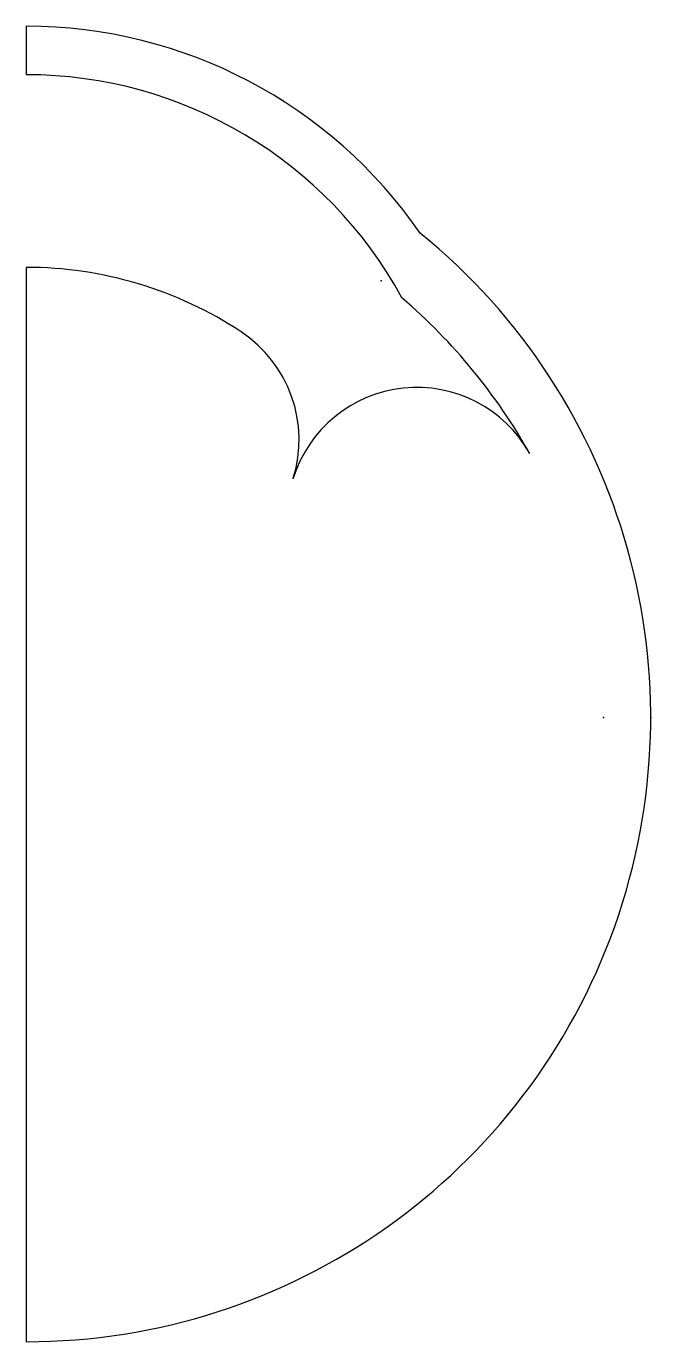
# Model space of a CAD drawing. Header units: millimetres. Extents: x 0 to 11.3, y -12.6 to 11.3.
import ezdxf

# ---------------------------------------------------------------- set-up
doc = ezdxf.new("R2010")
doc.units = ezdxf.units.MM
doc.header["$PDSIZE"] = -1

msp = doc.modelspace()

# ---------------------------------------------------------------- linework, layer by layer
at = {"color": 7, "linetype": 'Continuous'}
for p, q in [((0, 11.34), (0, 10.46)), ((0, 6.96), (0, -0.44)), ((0, -0.44), (0, -12.045)), ((0, -12.045), (0, -12.56))]:
    msp.add_line(p, q, dxfattribs=at)
for centre, radius, start, end in [((0, 2.65), 8.69, 34.5774, 90), ((0, 2.69), 7.77, 28.5679, 90), ((0, -1.218), 11.342, 270, 50.8866), ((0, -0.12), 7.08, 56.5647, 90), ((0, -1.558), 10.487, 29.3283, 49.4041), ((2.606, 3.827), 2.35, 342.6793, 56.5647), ((7.094, 2.428), 2.351, 29.3283, 162.6793)]:
    msp.add_arc(centre, radius, start, end, dxfattribs=at)
for p in [(6.448, 6.713), (4.85, 3.127), (10.482, -1.218), (11.342, -1.218)]:
    msp.add_point(p, dxfattribs=at)

doc.saveas('drawing.dxf')
